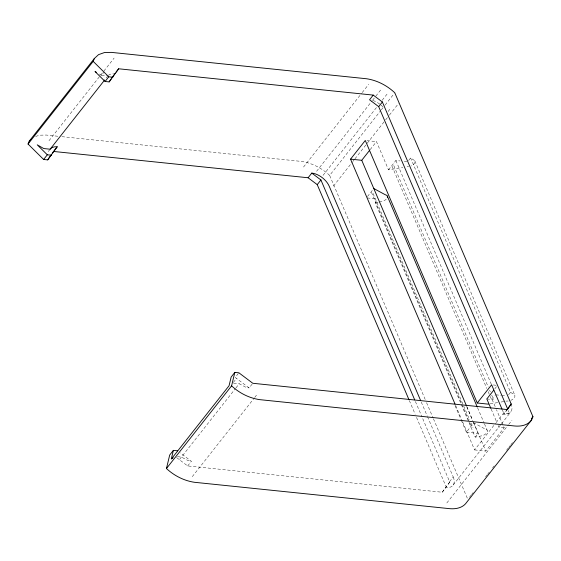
<?xml version="1.0" encoding="UTF-8"?>
<svg xmlns="http://www.w3.org/2000/svg" width="561" height="561" viewBox="0 0 561 561"><rect width="100%" height="100%" fill="white"/><g stroke="black" fill="none" stroke-linecap="round" stroke-linejoin="round"><path stroke-width="0.42" stroke-dasharray="2.81 2.1" d="M176.54 457.552L187.669 465.939L442.25 492.249L449.761 482.039L422.272 417.594M442.25 492.249L449.761 482.039M507.382 409.586L503.701 414.256L506.576 410.105M48.989 140.727L103.357 71.724M103.897 71.044L114.121 58.064M99.353 73.989L101.52 75.23L104.143 71.892M48.281 151.54L49.663 149.794M106.274 77.944L107.894 75.889M303.529 167.038L361.67 93.252M362.21 92.572L368.668 84.374M316.607 171.28L372.055 100.917M372.588 100.23L375.281 96.815M375.821 96.134L381.739 88.617M323.017 175.376L376.852 107.06M382.23 100.223L388.156 92.712M425.196 399.453L329.644 175.432L380.779 110.531M381.319 109.851L384.551 105.749M385.091 105.068L394.236 93.456M388.044 111.569L390.673 108.238M333.437 186.126L352.28 162.22M352.813 161.533L354.433 159.485M354.973 158.798L385.112 120.545M385.652 119.858L388.885 115.762M389.418 115.082L398.569 103.462M370.169 149.626L376.48 141.617L388.521 169.85L402.847 167.423M367.49 196.532L373.275 189.197M388.521 169.85L395.877 160.509L400.084 160.944M238.362 373.458L235.213 377.462L249.119 387.946L252.801 383.275M233.362 382.434L236.518 378.43M461.226 420.105L466.38 432.18L473.743 422.84L485.293 429.102A5.512 3.036 -23.1 0 1 487.13 432.124A5.512 3.036 -23.1 0 1 482.32 435.715L475.223 437.138L375.281 202.823L377.244 200.333M408.646 160.481L410.603 157.992L414.572 160.551A5.512 3.036 -23.1 0 1 410.897 166.056M179.597 459.417L235.438 388.556M235.978 387.868L239.217 383.759L245.781 387.216L249.119 387.946M187.669 465.939L191.343 461.268L180.221 452.881M192.283 476.668L254.182 398.107M254.722 397.419L257.415 394.004M494.844 388.787L496.443 386.753M486.836 398.941L492.137 399.488L495.293 395.484M475.223 437.138L478.168 433.401L473.014 421.318M508.589 394.79L510.552 392.3L410.603 157.992M449.564 481.675L453.246 477.004L427.475 416.592M462.566 421.725L474.585 449.915L495.58 423.267M496.12 422.587L503.659 413.022L509.549 413.632L508.21 410.491M453.197 485.013L501.253 424.025M501.548 423.786L510.973 411.69M474.585 449.915L485.784 451.072L504.185 427.72L496.492 409.684M446.822 502.979L508.189 425.098M508.729 424.411L511.955 420.315M469.431 497.327L471.044 495.272M471.584 494.592L473.196 492.544M485.581 476.829L487.193 474.781M487.733 474.094L489.346 472.046M492.579 467.951L494.192 465.896M506.576 450.188L508.189 448.134M508.729 447.454L510.342 445.406M510.882 444.719L512.495 442.671M108.434 75.391L109.507 74.403L113.483 73.491M35.638 136.512L39.333 135.201L46.191 135.04L58.393 136.302M375.281 202.823L378.437 202.191M379.222 202.037L382.378 201.406A5.512 3.036 -23.1 0 0 386.746 198.559M490.146 403.878L497.733 402.595M501.106 402.027L507.004 401.024A5.512 3.036 -23.1 0 0 508.21 401.031M101.52 75.23L107.102 75.805M367.006 140.636L376.48 141.617M404.299 161.379L406.823 161.638M61.878 136.66L301.509 161.428C312.049 163.027 321.902 168.167 329.644 175.432M367.28 197.956L376.536 198.917M493.301 384.965L497.509 385.4M495.819 394.818L500.868 395.344M501.709 395.428L505.924 395.863M233.635 383.184L239.217 383.759M504.185 427.72L498.876 427.173L498.21 425.603M466.38 432.18L478.168 433.401M177.451 456.668L181.441 457.082L188.012 460.539L191.343 461.268M510.552 392.3L514.514 394.86A5.512 3.036 -23.1 0 1 510.84 400.365M414.867 160.986L514.809 395.295M395.877 160.509L491.359 384.355M502.319 409.881L503.659 413.022M393.787 165.558L488.231 386.992M489.606 390.211L490.293 391.823M491.667 395.042L493.729 399.874M492.137 399.488L496.155 408.899M391.999 166.196L486.794 388.436M488.168 391.655L489.886 395.68M490.23 396.487L491.948 400.512M491.184 409.137L496.871 422.468M477.6 407.798L484.129 423.099M484.473 423.899L487.221 430.343M466.871 406.739L472.713 420.427M473.743 422.84L485.784 451.072M466.829 406.83L472.671 420.519M373.065 193.503L463.393 405.273M463.737 406.073L469.571 419.761M470.945 422.987L473.007 427.819M371.438 192.297L471.38 426.605M455.693 405.617L462.222 420.918M455.048 405.61L460.89 419.298M426.57 402.672L433.099 417.987M433.443 418.794L467.818 499.374M421.29 402.09L427.131 415.785M415.399 401.487L421.928 416.795M409.32 400.519L415.161 414.214M416.535 417.433L446.079 486.71M408.696 166.666A5.512 3.036 -23.1 0 1 407.062 166.715M453.246 477.004A15.442 9.081 38.2 0 1 445.925 487.579M372.939 100.503A15.442 9.081 38.2 0 1 379.79 104.15M381.052 105.159A15.442 9.081 38.2 0 1 382.805 106.807M511.015 403.682A15.442 9.081 38.2 0 1 503.701 414.256"/><path stroke-width="0.84" d="M51.367 155.222L47.306 154.801L37.243 144.822L43.744 148.546L50.125 149.205L51.731 147.725L54.214 146.849L57.208 146.779L47.685 159.892L43.632 159.471L28.05 144.037L29.221 141.155L94.36 58.491L98.554 54.634L104.465 52.545L111.33 52.376L366.642 78.764C377.181 80.363 387.034 85.503 394.776 92.768L532.95 416.711L531.674 419.845L466.535 502.509A36.76 21.627 38.2 0 1 449.235 508.624L194.302 482.271C183.896 480.693 174.134 475.672 166.456 468.526L169.695 455.034L173.377 450.364L177.437 450.785M173.377 450.364L171.28 459.08L229.056 385.758L231.153 377.041L234.835 372.371L238.888 372.792L252.801 383.275L507.382 409.586L511.211 404.046L382.371 101.983L373.24 95.104L118.659 68.786L116.029 72.124M166.456 468.526L231.588 385.863L234.835 372.371M28.05 144.037L93.182 61.373L94.36 58.491M47.685 159.892L51.577 154.261M52.552 152.858L53.526 151.449L308.108 177.76L317.238 184.646L408.976 399.713M96.464 72.334L95.019 71.506L105.082 81.478L109.143 81.899L111.085 79.087M112.06 77.677L114.977 73.456M109.143 81.899L118.659 68.786M506.576 410.105L511.211 404.046M50.125 149.205L104.655 79.999M43.632 159.471L47.306 154.801M105.082 81.478L108.764 76.808L112.824 77.229M54.052 150.783L57.208 146.779M308.108 177.76L311.79 173.09A15.442 9.081 38.2 0 1 329.216 186.231L420.603 400.484M373.24 95.104L369.559 99.774L378.689 106.653L507.537 408.717M317.238 184.646L320.92 179.976L311.79 173.09M378.689 106.653L382.371 101.983M455.006 404.004L350.562 159.142L365.281 140.46L477.264 403.001L488.463 404.158M350.562 159.142L361.754 160.299L369.643 150.292M477.264 403.001L491.618 384.79L501.983 409.102M493.771 390.14L486.836 398.941L490.854 408.352M531.337 418.758L532.95 416.711M29.221 141.155L31.023 139.5M171.911 458.639L173.174 457.748M373.801 188.531L385.351 194.786A5.512 3.036 -23.1 0 1 387.349 197.367M231.588 385.863C239.274 393.009 249.028 398.03 259.434 399.614L514.367 425.96A36.76 21.627 38.2 0 0 531.674 419.845M93.182 61.373L108.764 76.808M387.279 196.027L477.257 406.991M361.754 160.299L466.528 405.933M320.92 179.976L414.712 399.874"/></g></svg>
